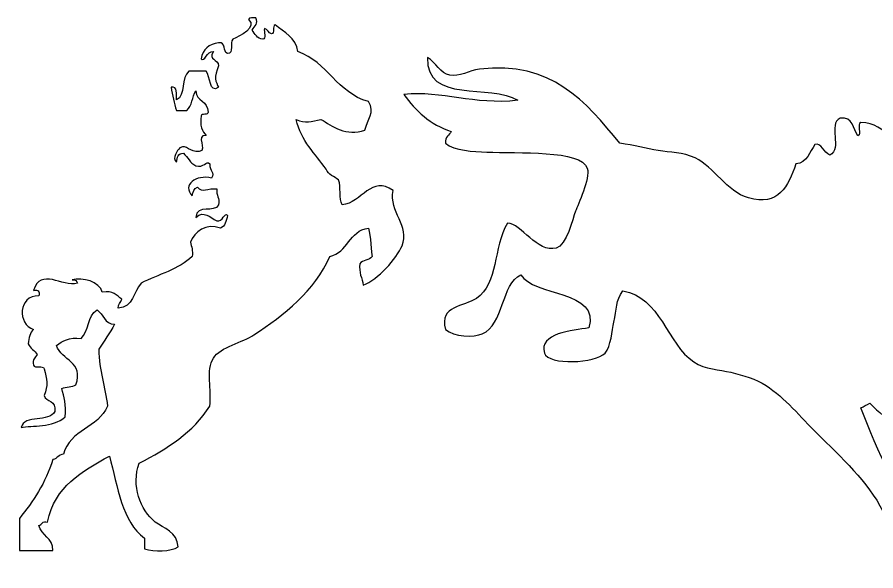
# Model space of a CAD drawing. Header units: centimetres. Extents: x -66 to 65, y -66 to 66.
# Drawn here: x 9.19 to 17.04, y 38.14 to 43.19 of the extents above; entities that cross this region are included whole.
import ezdxf

# ---------------------------------------------------------------- set-up
doc = ezdxf.new("R2010")
doc.units = ezdxf.units.CM
doc.header["$MEASUREMENT"] = 0
doc.layers.add('Layer 1', color=7, linetype='Continuous')

msp = doc.modelspace()

# ---------------------------------------------------------------- linework, layer by layer
at = {"layer": 'Layer 1'}
for points, knots in [([(11.30759, 43.17248), (11.31256, 43.19452), (11.34794, 43.186), (11.37202, 43.18873), (11.37202, 43.18873), (11.39911, 43.13536), (11.36347, 43.11697), (11.33985, 43.07477), (11.33985, 43.07477), (11.36652, 43.04215), (11.38303, 42.99913), (11.43632, 42.99344), (11.43632, 42.99344), (11.47199, 42.99548), (11.4432, 43.06247), (11.45249, 43.0911), (11.45249, 43.0911), (11.4853, 43.08626), (11.48403, 43.04705), (11.51684, 43.04226), (11.51684, 43.04226), (11.55034, 43.04636), (11.52126, 43.11375), (11.54907, 43.12357), (11.54907, 43.12357), (11.6326, 43.0561), (11.73716, 43.00985), (11.75849, 42.87952), (11.75849, 42.87952), (12.02913, 42.78424), (12.11459, 42.50175), (12.40251, 42.4238), (12.40251, 42.4238), (12.46564, 42.31823), (12.38984, 42.26711), (12.37018, 42.1634), (12.37018, 42.1634), (12.19897, 42.09987), (12.0689, 42.20131), (11.96767, 42.26106), (11.96767, 42.26106), (11.88187, 42.24111), (11.82395, 42.21963), (11.74235, 42.26106), (11.74235, 42.26106), (11.78611, 42.06117), (11.91581, 41.94816), (12.01604, 41.80539), (12.01604, 41.80539), (12.03784, 41.75689), (12.08869, 41.73779), (12.12878, 41.70773), (12.12878, 41.70773), (12.15397, 41.64653), (12.13047, 41.53586), (12.16095, 41.4799), (12.16095, 41.4799), (12.34124, 41.49839), (12.43138, 41.75613), (12.62783, 41.61018), (12.62783, 41.61018), (12.58611, 41.41664), (12.78595, 41.28469), (12.70832, 41.10562), (12.70832, 41.10562), (12.6585, 40.99058), (12.4876, 40.79542), (12.3542, 40.74767), (12.3542, 40.74767), (12.34319, 40.81252), (12.3134, 40.85837), (12.32203, 40.94291), (12.32203, 40.94291), (12.34735, 40.97694), (12.41178, 40.97149), (12.43469, 41.008), (12.43469, 41.008), (12.42683, 41.03877), (12.42297, 41.19781), (12.40252, 41.26838), (12.40252, 41.26838), (12.22276, 41.24393), (12.21583, 41.04478), (12.04824, 41.008), (12.04824, 41.008), (11.91502, 40.696), (11.62967, 40.47441), (11.35588, 40.29201), (11.35588, 40.29201), (11.25711, 40.2261), (11.04793, 40.18126), (10.98562, 40.08042), (10.98562, 40.08042), (10.91683, 39.96908), (10.97258, 39.79213), (10.95334, 39.64105), (10.95334, 39.64105), (10.80242, 39.40303), (10.56395, 39.25349), (10.30929, 39.12022), (10.30929, 39.12022), (10.23322, 38.91908), (10.31694, 38.69125), (10.45423, 38.58317), (10.45423, 38.58317), (10.52633, 38.52652), (10.65965, 38.49332), (10.66362, 38.35536), (10.66362, 38.35536), (10.60012, 38.31242), (10.44084, 38.31186), (10.35766, 38.33911), (10.35766, 38.33911), (10.35766, 38.37165), (10.35766, 38.40425), (10.35766, 38.43677), (10.35766, 38.43677), (10.15033, 38.5852), (10.11271, 38.90527), (10.03564, 39.18533), (10.03564, 39.18533), (9.78767, 39.04537), (9.53476, 38.91043), (9.47213, 38.58316), (9.47213, 38.58316), (9.42083, 38.5971), (9.42231, 38.5576), (9.39162, 38.55067), (9.39162, 38.55067), (9.41895, 38.45897), (9.51759, 38.43928), (9.52047, 38.32278), (9.52047, 38.32278), (9.4185, 38.32278), (9.31648, 38.32278), (9.21453, 38.32278), (9.21453, 38.32278), (9.21453, 38.42041), (9.21453, 38.51812), (9.21453, 38.61575), (9.21453, 38.61575), (9.33902, 38.77185), (9.4531, 38.93886), (9.52047, 39.15275), (9.52047, 39.15275), (9.56225, 39.15921), (9.56889, 39.20133), (9.61702, 39.20157), (9.61702, 39.20157), (9.67335, 39.42678), (9.9364, 39.44287), (10.01958, 39.64102), (10.01958, 39.64102), (9.99762, 39.81961), (9.94124, 39.96326), (9.93901, 40.16177), (9.93901, 40.16177), (9.98846, 40.23662), (10.0405, 40.30875), (10.08395, 40.38963), (10.08395, 40.38963), (9.98981, 40.39204), (9.98166, 40.48139), (9.92295, 40.51975), (9.92295, 40.51975), (9.83667, 40.47133), (9.84895, 40.32322), (9.77798, 40.25937), (9.77798, 40.25937), (9.66786, 40.27308), (9.60669, 40.23722), (9.55266, 40.19434), (9.55266, 40.19434), (9.59788, 40.06009), (9.80645, 40.04451), (9.72972, 39.83625), (9.72972, 39.83625), (9.69797, 39.81405), (9.6377, 39.82069), (9.60087, 39.80373), (9.60087, 39.80373), (9.62159, 39.727), (9.64484, 39.65292), (9.63312, 39.54335), (9.63312, 39.54335), (9.51527, 39.43932), (9.32792, 39.46995), (9.23053, 39.44572), (9.23053, 39.44572), (9.25908, 39.56878), (9.48794, 39.4893), (9.53639, 39.59214), (9.53639, 39.59214), (9.55772, 39.69496), (9.45881, 39.67638), (9.43995, 39.73859), (9.43995, 39.73859), (9.47591, 39.82921), (9.4686, 39.88821), (9.43995, 39.98272), (9.43995, 39.98272), (9.43312, 40.01929), (9.35449, 39.98325), (9.34327, 40.01529), (9.34327, 40.01529), (9.33057, 40.07162), (9.36113, 40.084), (9.37547, 40.11295), (9.37547, 40.11295), (9.35618, 40.15309), (9.30991, 40.16597), (9.29501, 40.21053), (9.29501, 40.21053), (9.30006, 40.26509), (9.31152, 40.31319), (9.34327, 40.34076), (9.34327, 40.34076), (9.19389, 40.39243), (9.20323, 40.65157), (9.39158, 40.64995), (9.39158, 40.64995), (9.40124, 40.69228), (9.38507, 40.7085), (9.34327, 40.69877), (9.34327, 40.69877), (9.41077, 40.90864), (9.60068, 40.72859), (9.74575, 40.76388), (9.74575, 40.76388), (9.73882, 40.78394), (9.72522, 40.79732), (9.69746, 40.79642), (9.69746, 40.79642), (9.78506, 40.81957), (9.94929, 40.77986), (9.9713, 40.68246), (9.9713, 40.68246), (10.07107, 40.70207), (10.10375, 40.65373), (10.14828, 40.61737), (10.14828, 40.61737), (10.14143, 40.58641), (10.11354, 40.57657), (10.11613, 40.53598), (10.11613, 40.53598), (10.2562, 40.5409), (10.25504, 40.68857), (10.32542, 40.76384), (10.32542, 40.76384), (10.48221, 40.84404), (10.67057, 40.8923), (10.79233, 41.00794), (10.79233, 41.00794), (10.79939, 41.06395), (10.78595, 41.09917), (10.7763, 41.13819), (10.7763, 41.13819), (10.81339, 41.2373), (10.91888, 41.31337), (11.04993, 41.26831), (11.04993, 41.26831), (11.09483, 41.28265), (11.1033, 41.33369), (11.11444, 41.38232), (11.11444, 41.38232), (11.08764, 41.42386), (11.07118, 41.31877), (11.01779, 41.33342), (11.01779, 41.33342), (10.95183, 41.36599), (10.90368, 41.43259), (10.82459, 41.36599), (10.82459, 41.36599), (10.8388, 41.49521), (10.99067, 41.39803), (11.03393, 41.47987), (11.03393, 41.47987), (11.04652, 41.54697), (11.00916, 41.56335), (11.01779, 41.6264), (11.01779, 41.6264), (10.93482, 41.63751), (10.88283, 41.58446), (10.8407, 41.64262), (10.8407, 41.64262), (10.80879, 41.63138), (10.79784, 41.59923), (10.79239, 41.56123), (10.79239, 41.56123), (10.69537, 41.66283), (10.82848, 41.76046), (10.96945, 41.72395), (10.96945, 41.72395), (11.00107, 41.78184), (10.94847, 41.78308), (10.95336, 41.85415), (10.95336, 41.85415), (10.91619, 41.88987), (10.9001, 41.81243), (10.82461, 41.8379), (10.82461, 41.8379), (10.77034, 41.85899), (10.7532, 41.9177), (10.71195, 41.95183), (10.71195, 41.95183), (10.66123, 41.95416), (10.65655, 41.91008), (10.64744, 41.87044), (10.64744, 41.87044), (10.60384, 41.90518), (10.65757, 41.97855), (10.67964, 42.00067), (10.67964, 42.00067), (10.74811, 42.03853), (10.76547, 41.95344), (10.85681, 41.96813), (10.85681, 41.96813), (10.93968, 41.98038), (10.81106, 42.11913), (10.92132, 42.11458), (10.92132, 42.11458), (10.87986, 42.14863), (10.86229, 42.20679), (10.87293, 42.2936), (10.87293, 42.2936), (10.88277, 42.3162), (10.9349, 42.29611), (10.93728, 42.32612), (10.93728, 42.32612), (10.93826, 42.43023), (10.8302, 42.42399), (10.82462, 42.52144), (10.82462, 42.52144), (10.79345, 42.46617), (10.78964, 42.38322), (10.74416, 42.3424), (10.74416, 42.3424), (10.71196, 42.3424), (10.67965, 42.3424), (10.64748, 42.3424), (10.64748, 42.3424), (10.62666, 42.40815), (10.61226, 42.48043), (10.59922, 42.55401), (10.59922, 42.55401), (10.66343, 42.56457), (10.64536, 42.49212), (10.64748, 42.44003), (10.64748, 42.44003), (10.73646, 42.47488), (10.69016, 42.64654), (10.76019, 42.70049), (10.76019, 42.70049), (10.81387, 42.70049), (10.86753, 42.70049), (10.92135, 42.70049), (10.92135, 42.70049), (10.95842, 42.6567), (10.94437, 42.49269), (11.03398, 42.55402), (11.03398, 42.55402), (11.00683, 42.6012), (10.98583, 42.64877), (11.03398, 42.74928), (11.03398, 42.74928), (11.03017, 42.81654), (10.93397, 42.8), (10.98567, 42.87951), (10.98567, 42.87951), (10.92656, 42.88943), (10.90547, 42.77738), (10.87296, 42.81434), (10.87296, 42.81434), (10.88825, 42.90192), (10.94448, 42.94822), (11.03399, 42.96079), (11.03399, 42.96079), (11.10432, 42.97233), (11.06825, 42.8762), (11.1145, 42.86324), (11.1145, 42.86324), (11.17662, 42.86009), (11.13159, 42.96516), (11.16276, 42.99339), (11.16276, 42.99339), (11.22795, 43.01767), (11.3881, 43.108), (11.30759, 43.17248)], [0, 0, 0, 0, 0.0102041, 0.0102041, 0.0102041, 0.0102041, 0.0204082, 0.0204082, 0.0204082, 0.0204082, 0.0306122, 0.0306122, 0.0306122, 0.0306122, 0.0408163, 0.0408163, 0.0408163, 0.0408163, 0.0510204, 0.0510204, 0.0510204, 0.0510204, 0.0612245, 0.0612245, 0.0612245, 0.0612245, 0.0714286, 0.0714286, 0.0714286, 0.0714286, 0.0816327, 0.0816327, 0.0816327, 0.0816327, 0.0918367, 0.0918367, 0.0918367, 0.0918367, 0.1020408, 0.1020408, 0.1020408, 0.1020408, 0.1122449, 0.1122449, 0.1122449, 0.1122449, 0.122449, 0.122449, 0.122449, 0.122449, 0.1326531, 0.1326531, 0.1326531, 0.1326531, 0.1428571, 0.1428571, 0.1428571, 0.1428571, 0.1530612, 0.1530612, 0.1530612, 0.1530612, 0.1632653, 0.1632653, 0.1632653, 0.1632653, 0.1734694, 0.1734694, 0.1734694, 0.1734694, 0.1836735, 0.1836735, 0.1836735, 0.1836735, 0.1938776, 0.1938776, 0.1938776, 0.1938776, 0.2040816, 0.2040816, 0.2040816, 0.2040816, 0.2142857, 0.2142857, 0.2142857, 0.2142857, 0.2244898, 0.2244898, 0.2244898, 0.2244898, 0.2346939, 0.2346939, 0.2346939, 0.2346939, 0.244898, 0.244898, 0.244898, 0.244898, 0.255102, 0.255102, 0.255102, 0.255102, 0.2653061, 0.2653061, 0.2653061, 0.2653061, 0.2755102, 0.2755102, 0.2755102, 0.2755102, 0.2857143, 0.2857143, 0.2857143, 0.2857143, 0.2959184, 0.2959184, 0.2959184, 0.2959184, 0.3061224, 0.3061224, 0.3061224, 0.3061224, 0.3163265, 0.3163265, 0.3163265, 0.3163265, 0.3265306, 0.3265306, 0.3265306, 0.3265306, 0.3367347, 0.3367347, 0.3367347, 0.3367347, 0.3469388, 0.3469388, 0.3469388, 0.3469388, 0.3571429, 0.3571429, 0.3571429, 0.3571429, 0.3673469, 0.3673469, 0.3673469, 0.3673469, 0.377551, 0.377551, 0.377551, 0.377551, 0.3877551, 0.3877551, 0.3877551, 0.3877551, 0.3979592, 0.3979592, 0.3979592, 0.3979592, 0.4081633, 0.4081633, 0.4081633, 0.4081633, 0.4183673, 0.4183673, 0.4183673, 0.4183673, 0.4285714, 0.4285714, 0.4285714, 0.4285714, 0.4387755, 0.4387755, 0.4387755, 0.4387755, 0.4489796, 0.4489796, 0.4489796, 0.4489796, 0.4591837, 0.4591837, 0.4591837, 0.4591837, 0.4693878, 0.4693878, 0.4693878, 0.4693878, 0.4795918, 0.4795918, 0.4795918, 0.4795918, 0.4897959, 0.4897959, 0.4897959, 0.4897959, 0.5, 0.5, 0.5, 0.5, 0.5102041, 0.5102041, 0.5102041, 0.5102041, 0.5204082, 0.5204082, 0.5204082, 0.5204082, 0.5306122, 0.5306122, 0.5306122, 0.5306122, 0.5408163, 0.5408163, 0.5408163, 0.5408163, 0.5510204, 0.5510204, 0.5510204, 0.5510204, 0.5612245, 0.5612245, 0.5612245, 0.5612245, 0.5714286, 0.5714286, 0.5714286, 0.5714286, 0.5816327, 0.5816327, 0.5816327, 0.5816327, 0.5918367, 0.5918367, 0.5918367, 0.5918367, 0.6020408, 0.6020408, 0.6020408, 0.6020408, 0.6122449, 0.6122449, 0.6122449, 0.6122449, 0.622449, 0.622449, 0.622449, 0.622449, 0.6326531, 0.6326531, 0.6326531, 0.6326531, 0.6428571, 0.6428571, 0.6428571, 0.6428571, 0.6530612, 0.6530612, 0.6530612, 0.6530612, 0.6632653, 0.6632653, 0.6632653, 0.6632653, 0.6734694, 0.6734694, 0.6734694, 0.6734694, 0.6836735, 0.6836735, 0.6836735, 0.6836735, 0.6938776, 0.6938776, 0.6938776, 0.6938776, 0.7040816, 0.7040816, 0.7040816, 0.7040816, 0.7142857, 0.7142857, 0.7142857, 0.7142857, 0.7244898, 0.7244898, 0.7244898, 0.7244898, 0.7346939, 0.7346939, 0.7346939, 0.7346939, 0.744898, 0.744898, 0.744898, 0.744898, 0.755102, 0.755102, 0.755102, 0.755102, 0.7653061, 0.7653061, 0.7653061, 0.7653061, 0.7755102, 0.7755102, 0.7755102, 0.7755102, 0.7857143, 0.7857143, 0.7857143, 0.7857143, 0.7959184, 0.7959184, 0.7959184, 0.7959184, 0.8061224, 0.8061224, 0.8061224, 0.8061224, 0.8163265, 0.8163265, 0.8163265, 0.8163265, 0.8265306, 0.8265306, 0.8265306, 0.8265306, 0.8367347, 0.8367347, 0.8367347, 0.8367347, 0.8469388, 0.8469388, 0.8469388, 0.8469388, 0.8571429, 0.8571429, 0.8571429, 0.8571429, 0.8673469, 0.8673469, 0.8673469, 0.8673469, 0.877551, 0.877551, 0.877551, 0.877551, 0.8877551, 0.8877551, 0.8877551, 0.8877551, 0.8979592, 0.8979592, 0.8979592, 0.8979592, 0.9081633, 0.9081633, 0.9081633, 0.9081633, 0.9183673, 0.9183673, 0.9183673, 0.9183673, 0.9285714, 0.9285714, 0.9285714, 0.9285714, 0.9387755, 0.9387755, 0.9387755, 0.9387755, 0.9489796, 0.9489796, 0.9489796, 0.9489796, 0.9591837, 0.9591837, 0.9591837, 0.9591837, 0.9693878, 0.9693878, 0.9693878, 0.9693878, 0.9795918, 0.9795918, 0.9795918, 0.9795918, 1, 1, 1, 1]), ([(12.9424, 42.82648), (13.01786, 42.7824), (13.05964, 42.68083), (13.14489, 42.6645), (13.14489, 42.6645), (13.23003, 42.6482), (13.32446, 42.70702), (13.41492, 42.71848), (13.41492, 42.71848), (14.07553, 42.80206), (14.3856, 42.41929), (14.69757, 42.04342), (14.69757, 42.04342), (14.82888, 42.02355), (14.93776, 41.9959), (15.04862, 41.97592), (15.04862, 41.97592), (15.15469, 41.95679), (15.27405, 41.96203), (15.38618, 41.90842), (15.38618, 41.90842), (15.56028, 41.82513), (15.66995, 41.60216), (15.87219, 41.54388), (15.87219, 41.54388), (16.14545, 41.46514), (16.23837, 41.64725), (16.30425, 41.8544), (16.30425, 41.8544), (16.40992, 41.86575), (16.43003, 41.96261), (16.47975, 42.02992), (16.47975, 42.02992), (16.53285, 42.05487), (16.56169, 41.95393), (16.61479, 41.93541), (16.61479, 41.93541), (16.73245, 41.99026), (16.59611, 42.21566), (16.70927, 42.27294), (16.70927, 42.27294), (16.82905, 42.28466), (16.82786, 42.17552), (16.8713, 42.11094), (16.8713, 42.11094), (16.91054, 42.12118), (16.85905, 42.2222), (16.89831, 42.23244), (16.89831, 42.23244), (17.02729, 42.23088), (17.09101, 42.1641), (17.16834, 42.11094), (17.16834, 42.11094), (17.17144, 42.23106), (17.09754, 42.27414), (17.11439, 42.40793), (17.11439, 42.40793), (17.14265, 42.45923), (17.18522, 42.31064), (17.26282, 42.32694), (17.26282, 42.32694), (17.3028, 42.33535), (17.32076, 42.36216), (17.33039, 42.43494), (17.33039, 42.43494), (17.38098, 42.40009), (17.40553, 42.33908), (17.43834, 42.28643), (17.43834, 42.28643), (17.46853, 42.29225), (17.44382, 42.353), (17.45186, 42.38097), (17.45186, 42.38097), (17.55383, 42.32541), (17.66797, 42.28202), (17.7624, 42.21894), (17.7624, 42.21894), (17.82087, 42.22344), (17.81362, 42.29371), (17.84339, 42.32694), (17.84339, 42.32694), (17.884, 42.27752), (17.91978, 42.2233), (17.95145, 42.16491), (17.95145, 42.16491), (17.99923, 42.15758), (17.9846, 42.21275), (18.03244, 42.20542), (18.03244, 42.20542), (18.11234, 42.14385), (18.13341, 42.03744), (18.19447, 41.9624), (18.19447, 41.9624), (18.24106, 41.90509), (18.31994, 41.883), (18.36997, 41.82738), (18.36997, 41.82738), (18.47686, 41.70856), (18.52795, 41.51472), (18.586, 41.35483), (18.586, 41.35483), (18.64381, 41.19571), (18.69628, 41.02357), (18.76152, 40.8553), (18.76152, 40.8553), (18.8206, 40.85469), (18.84484, 40.88898), (18.88304, 40.90928), (18.88304, 40.90928), (18.88304, 41.08933), (18.88304, 41.26933), (18.88304, 41.44935), (18.88304, 41.44935), (18.90452, 41.49869), (18.96392, 41.40014), (18.97752, 41.35484), (18.97752, 41.35484), (18.99795, 41.287), (19.01088, 40.91873), (18.97752, 40.82829), (18.97752, 40.82829), (18.91815, 40.66726), (18.55678, 40.67129), (18.53199, 40.8553), (18.53199, 40.8553), (18.48063, 40.78963), (18.48071, 40.67255), (18.47799, 40.55825), (18.47799, 40.55825), (18.65666, 40.42699), (18.88079, 40.64226), (18.97752, 40.67977), (18.97752, 40.67977), (19.01641, 40.38293), (18.58438, 40.37939), (18.31598, 40.42326), (18.31598, 40.42326), (18.28455, 40.30166), (18.3114, 40.12179), (18.30246, 39.9777), (18.30246, 39.9777), (18.07494, 39.83046), (17.57496, 40.11743), (17.78941, 40.30176), (17.78941, 40.30176), (17.66585, 40.45644), (17.64714, 40.75044), (17.69493, 41.00383), (17.69493, 41.00383), (17.62283, 40.99936), (17.56132, 40.98438), (17.50589, 40.96332), (17.50589, 40.96332), (17.37635, 40.77107), (17.51928, 40.53906), (17.57339, 40.36925), (17.57339, 40.36925), (17.57604, 40.30361), (17.48626, 40.33036), (17.46539, 40.28823), (17.46539, 40.28823), (17.53961, 40.15438), (17.51032, 39.91427), (17.58689, 39.74816), (17.58689, 39.74816), (17.61404, 39.68926), (17.67227, 39.62801), (17.72193, 39.57264), (17.72193, 39.57264), (17.8243, 39.45853), (17.9042, 39.35515), (17.97844, 39.2081), (17.97844, 39.2081), (18.01215, 39.1414), (18.03466, 39.063), (18.07295, 39.00559), (18.07295, 39.00559), (18.12039, 38.93444), (18.20918, 38.85584), (18.27546, 38.78956), (18.27546, 38.78956), (18.34317, 38.72183), (18.45699, 38.66658), (18.42392, 38.53305), (18.42392, 38.53305), (18.03091, 38.45473), (18.03085, 38.90841), (17.81638, 39.08661), (17.81638, 39.08661), (17.73425, 39.15493), (17.60977, 39.22165), (17.50589, 39.28915), (17.50589, 39.28915), (17.29634, 39.42523), (17.14431, 39.50098), (16.97932, 39.66719), (16.97932, 39.66719), (16.95175, 39.65428), (16.92587, 39.63962), (16.8983, 39.62666), (16.8983, 39.62666), (17.0535, 39.21669), (17.24572, 38.83386), (17.47885, 38.46559), (17.47885, 38.46559), (17.53925, 38.37015), (17.58728, 38.3293), (17.57336, 38.18204), (17.57336, 38.18204), (17.22811, 38.13719), (17.20625, 38.47713), (17.10084, 38.68157), (17.10084, 38.68157), (16.9595, 38.9556), (16.72558, 39.16483), (16.49325, 39.39714), (16.49325, 39.39714), (16.35876, 39.53163), (16.20112, 39.72245), (16.03417, 39.82918), (16.03417, 39.82918), (15.93881, 39.89017), (15.8266, 39.92223), (15.71019, 39.9507), (15.71019, 39.9507), (15.60888, 39.97549), (15.47685, 39.97621), (15.37263, 40.04518), (15.37263, 40.04518), (15.13099, 40.20523), (15.06598, 40.6429), (14.72459, 40.69328), (14.72459, 40.69328), (14.65948, 40.60774), (14.66905, 40.52532), (14.64355, 40.40975), (14.64355, 40.40975), (14.6263, 40.33149), (14.6173, 40.18761), (14.56253, 40.12622), (14.56253, 40.12622), (14.47977, 40.03351), (14.04493, 40.01091), (14.00897, 40.12622), (14.00897, 40.12622), (13.95338, 40.30458), (14.26448, 40.33662), (14.41402, 40.35572), (14.41402, 40.35572), (14.52554, 40.69912), (13.90504, 40.64578), (13.79296, 40.84179), (13.79296, 40.84179), (13.61654, 40.76006), (13.63694, 40.38234), (13.44188, 40.30175), (13.44188, 40.30175), (13.3661, 40.2704), (13.18145, 40.2718), (13.10432, 40.34223), (13.10432, 40.34223), (13.04799, 40.56255), (13.27326, 40.54858), (13.38787, 40.62576), (13.38787, 40.62576), (13.59123, 40.76268), (13.5368, 41.08653), (13.6714, 41.31431), (13.6714, 41.31431), (13.79758, 41.30928), (13.94228, 41.03999), (14.11696, 41.08481), (14.11696, 41.08481), (14.21163, 41.1091), (14.26685, 41.35326), (14.29248, 41.42237), (14.29248, 41.42237), (14.31415, 41.48076), (14.42863, 41.71902), (14.40048, 41.8139), (14.40048, 41.8139), (14.34979, 41.98477), (13.75953, 41.94982), (13.4824, 41.96241), (13.4824, 41.96241), (13.35564, 41.96818), (13.19062, 41.97167), (13.10434, 42.0434), (13.10434, 42.0434), (13.09836, 42.10341), (13.14093, 42.11484), (13.15837, 42.1514), (13.15837, 42.1514), (12.96401, 42.21355), (12.83272, 42.33883), (12.72633, 42.48893), (12.72633, 42.48893), (13.07423, 42.52597), (13.36382, 42.3886), (13.76596, 42.43493), (13.76596, 42.43493), (13.51763, 42.59166), (12.92144, 42.4005), (12.9424, 42.82648)], [0, 0, 0, 0, 0.012987, 0.012987, 0.012987, 0.012987, 0.025974, 0.025974, 0.025974, 0.025974, 0.038961, 0.038961, 0.038961, 0.038961, 0.0519481, 0.0519481, 0.0519481, 0.0519481, 0.0649351, 0.0649351, 0.0649351, 0.0649351, 0.0779221, 0.0779221, 0.0779221, 0.0779221, 0.0909091, 0.0909091, 0.0909091, 0.0909091, 0.1038961, 0.1038961, 0.1038961, 0.1038961, 0.1168831, 0.1168831, 0.1168831, 0.1168831, 0.1298701, 0.1298701, 0.1298701, 0.1298701, 0.1428571, 0.1428571, 0.1428571, 0.1428571, 0.1558442, 0.1558442, 0.1558442, 0.1558442, 0.1688312, 0.1688312, 0.1688312, 0.1688312, 0.1818182, 0.1818182, 0.1818182, 0.1818182, 0.1948052, 0.1948052, 0.1948052, 0.1948052, 0.2077922, 0.2077922, 0.2077922, 0.2077922, 0.2207792, 0.2207792, 0.2207792, 0.2207792, 0.2337662, 0.2337662, 0.2337662, 0.2337662, 0.2467532, 0.2467532, 0.2467532, 0.2467532, 0.2597403, 0.2597403, 0.2597403, 0.2597403, 0.2727273, 0.2727273, 0.2727273, 0.2727273, 0.2857143, 0.2857143, 0.2857143, 0.2857143, 0.2987013, 0.2987013, 0.2987013, 0.2987013, 0.3116883, 0.3116883, 0.3116883, 0.3116883, 0.3246753, 0.3246753, 0.3246753, 0.3246753, 0.3376623, 0.3376623, 0.3376623, 0.3376623, 0.3506494, 0.3506494, 0.3506494, 0.3506494, 0.3636364, 0.3636364, 0.3636364, 0.3636364, 0.3766234, 0.3766234, 0.3766234, 0.3766234, 0.3896104, 0.3896104, 0.3896104, 0.3896104, 0.4025974, 0.4025974, 0.4025974, 0.4025974, 0.4155844, 0.4155844, 0.4155844, 0.4155844, 0.4285714, 0.4285714, 0.4285714, 0.4285714, 0.4415584, 0.4415584, 0.4415584, 0.4415584, 0.4545455, 0.4545455, 0.4545455, 0.4545455, 0.4675325, 0.4675325, 0.4675325, 0.4675325, 0.4805195, 0.4805195, 0.4805195, 0.4805195, 0.4935065, 0.4935065, 0.4935065, 0.4935065, 0.5064935, 0.5064935, 0.5064935, 0.5064935, 0.5194805, 0.5194805, 0.5194805, 0.5194805, 0.5324675, 0.5324675, 0.5324675, 0.5324675, 0.5454545, 0.5454545, 0.5454545, 0.5454545, 0.5584416, 0.5584416, 0.5584416, 0.5584416, 0.5714286, 0.5714286, 0.5714286, 0.5714286, 0.5844156, 0.5844156, 0.5844156, 0.5844156, 0.5974026, 0.5974026, 0.5974026, 0.5974026, 0.6103896, 0.6103896, 0.6103896, 0.6103896, 0.6233766, 0.6233766, 0.6233766, 0.6233766, 0.6363636, 0.6363636, 0.6363636, 0.6363636, 0.6493506, 0.6493506, 0.6493506, 0.6493506, 0.6623377, 0.6623377, 0.6623377, 0.6623377, 0.6753247, 0.6753247, 0.6753247, 0.6753247, 0.6883117, 0.6883117, 0.6883117, 0.6883117, 0.7012987, 0.7012987, 0.7012987, 0.7012987, 0.7142857, 0.7142857, 0.7142857, 0.7142857, 0.7272727, 0.7272727, 0.7272727, 0.7272727, 0.7402597, 0.7402597, 0.7402597, 0.7402597, 0.7532468, 0.7532468, 0.7532468, 0.7532468, 0.7662338, 0.7662338, 0.7662338, 0.7662338, 0.7792208, 0.7792208, 0.7792208, 0.7792208, 0.7922078, 0.7922078, 0.7922078, 0.7922078, 0.8051948, 0.8051948, 0.8051948, 0.8051948, 0.8181818, 0.8181818, 0.8181818, 0.8181818, 0.8311688, 0.8311688, 0.8311688, 0.8311688, 0.8441558, 0.8441558, 0.8441558, 0.8441558, 0.8571429, 0.8571429, 0.8571429, 0.8571429, 0.8701299, 0.8701299, 0.8701299, 0.8701299, 0.8831169, 0.8831169, 0.8831169, 0.8831169, 0.8961039, 0.8961039, 0.8961039, 0.8961039, 0.9090909, 0.9090909, 0.9090909, 0.9090909, 0.9220779, 0.9220779, 0.9220779, 0.9220779, 0.9350649, 0.9350649, 0.9350649, 0.9350649, 0.9480519, 0.9480519, 0.9480519, 0.9480519, 0.961039, 0.961039, 0.961039, 0.961039, 0.974026, 0.974026, 0.974026, 0.974026, 1, 1, 1, 1])]:
    msp.add_open_spline(points, degree=3, knots=knots, dxfattribs=at)

doc.saveas('drawing.dxf')
